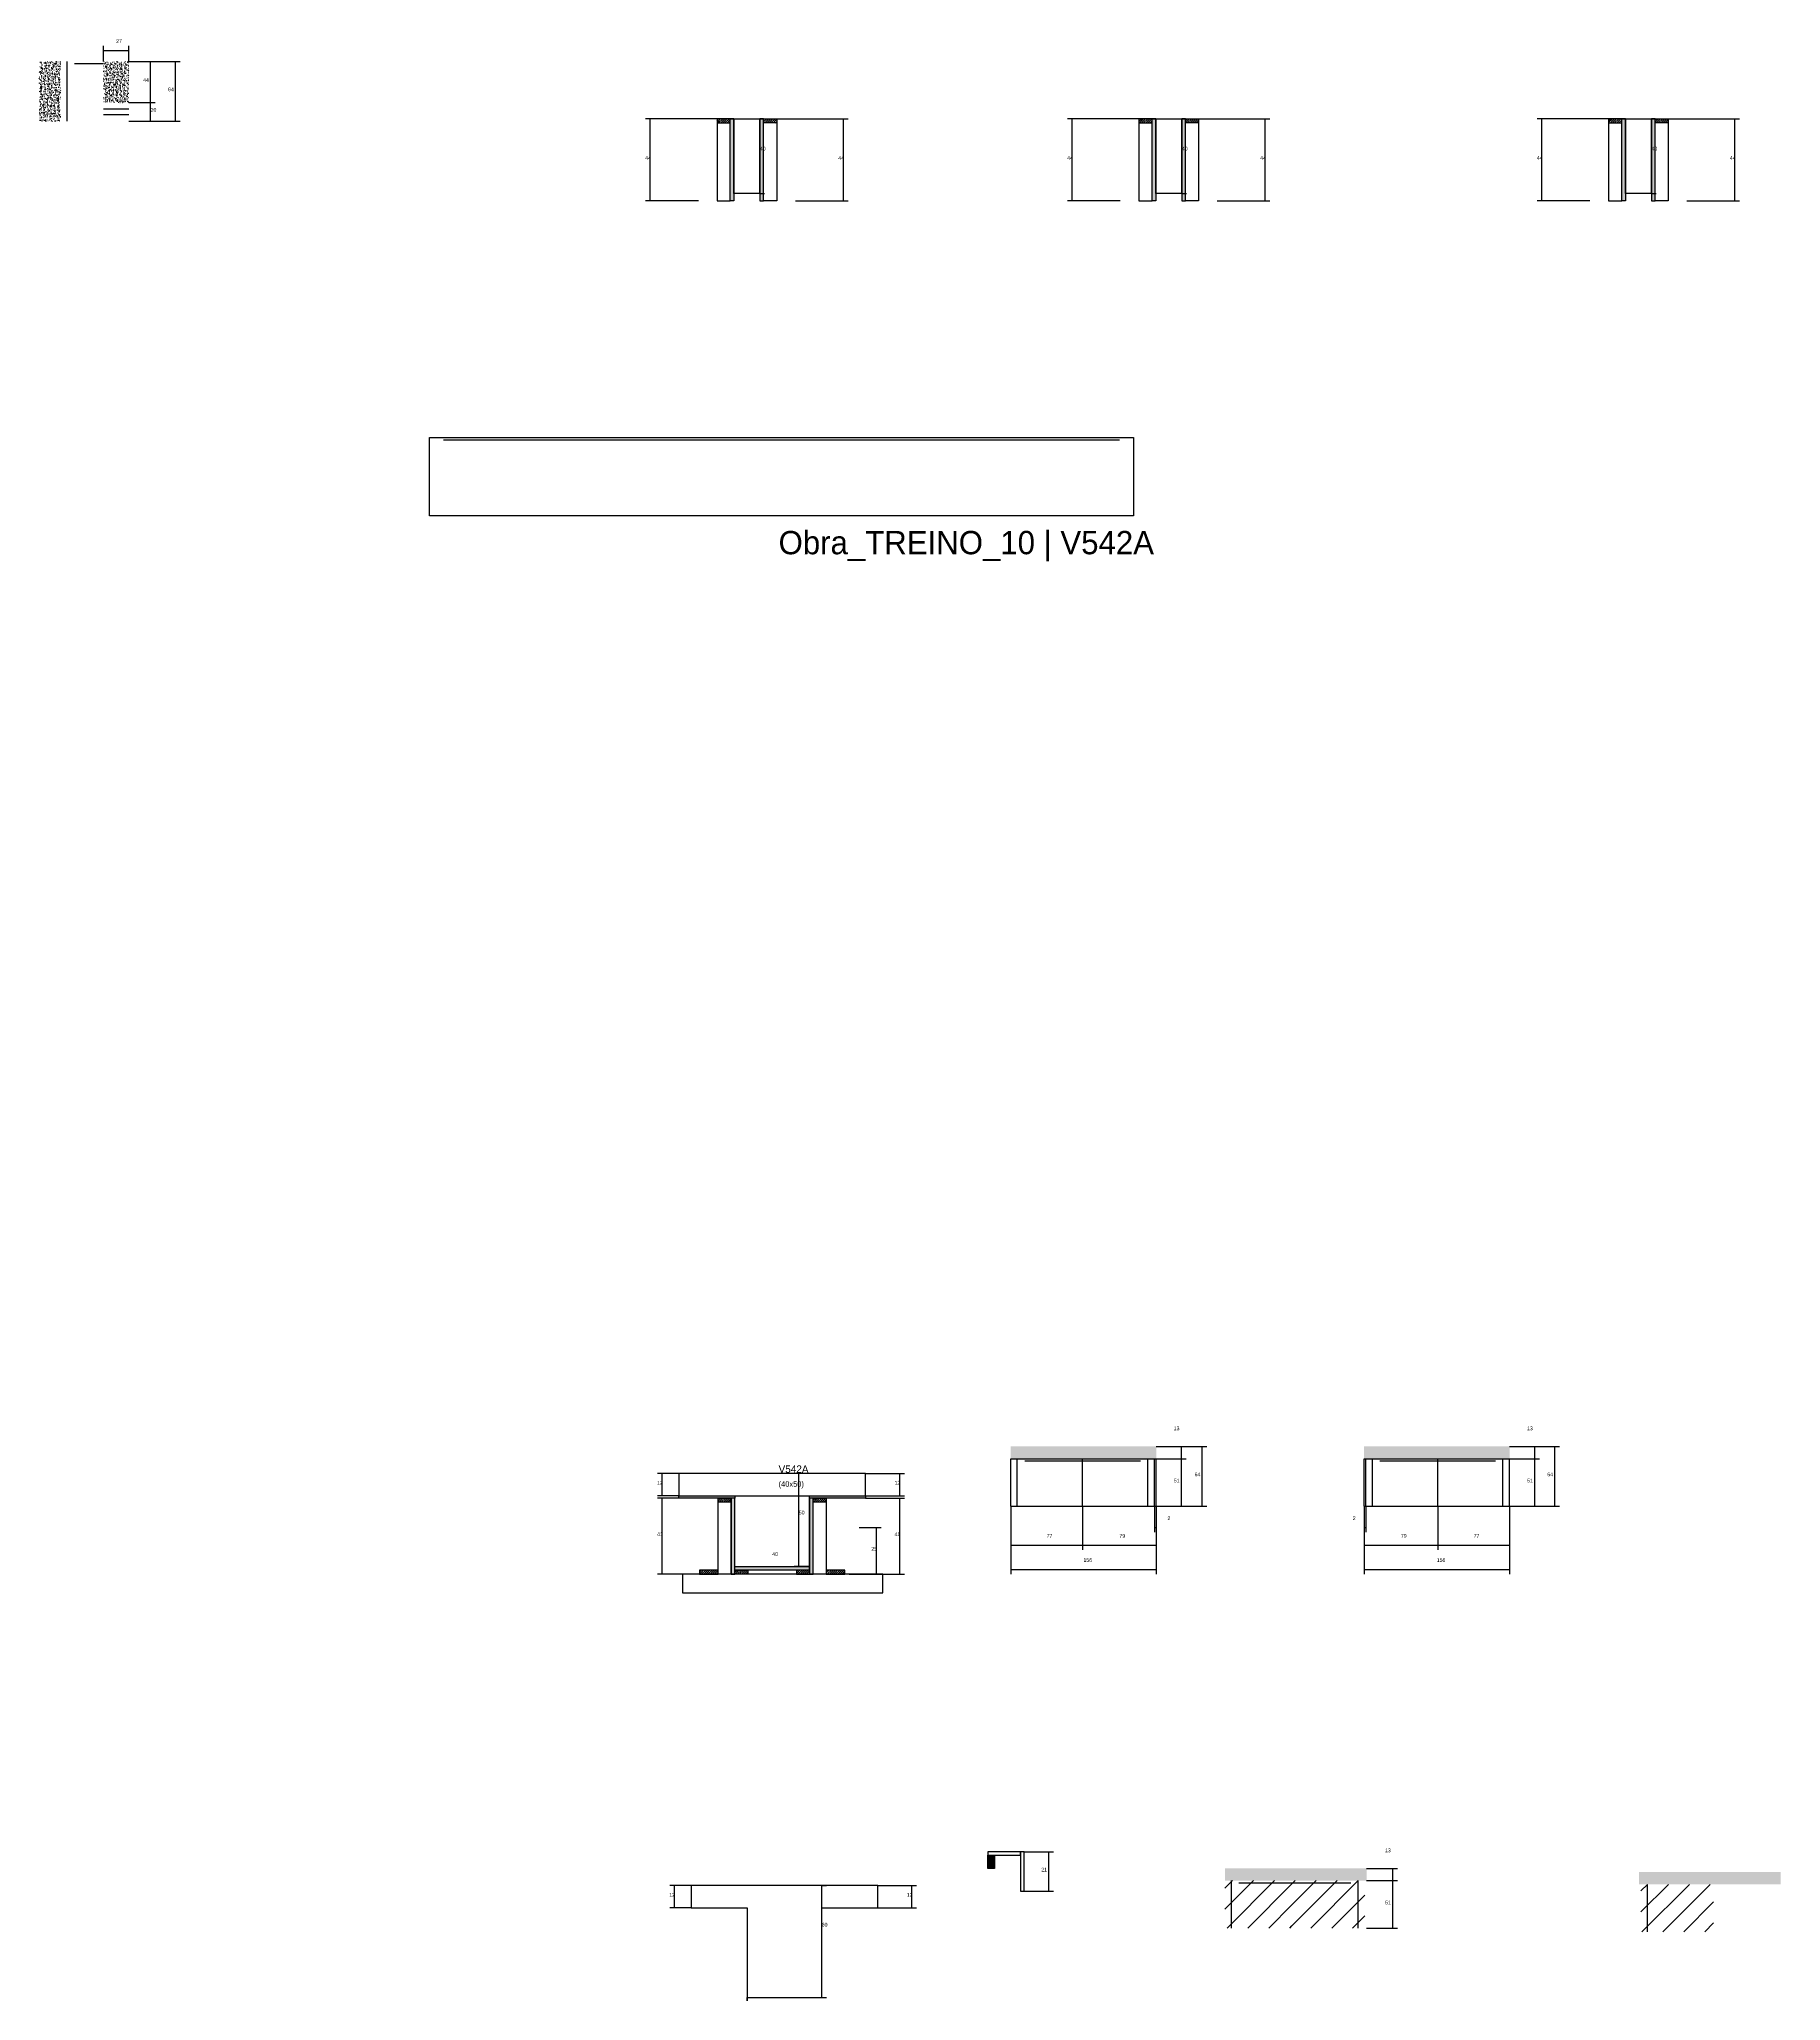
# Model space of a CAD drawing. Header units: metres. Extents: x -65046 to 21926, y -45195 to 1016.
# Drawn here: x 12007 to 13875, y -24761 to -22658 of the extents above; entities that cross this region are included whole.
import ezdxf

# ---------------------------------------------------------------- set-up
doc = ezdxf.new("R2010")
doc.units = ezdxf.units.M
for name, color, linetype in [('CONCRETO', 251, 'Continuous'), ('COTA', 241, 'Continuous'), ('Hachura', 253, 'Continuous'), ('LABEL_ID', 3, 'Continuous'), ('Madeira', 126, 'Continuous'), ('Painéis', 200, 'Continuous'), ('SARR_2.2x7', 40, 'Continuous'), ('Texto Seção', 7, 'Continuous')]:
    doc.layers.add(name, color=color, linetype=linetype)

msp = doc.modelspace()

# ---------------------------------------------------------------- hatches: boundary and pattern name
at = {"layer": 'COTA'}
h = msp.add_hatch(dxfattribs=at)
h.set_pattern_fill('AR-CONC', scale=0.03)
h.paths.add_polyline_path([(12007.1, -22745.5), (12030.1, -22745.5), (12030.1, -22681.5), (12007.1, -22681.5)])
h = msp.add_hatch(dxfattribs=at)
h.set_pattern_fill('AR-CONC', scale=0.03)
h.paths.add_polyline_path([(12103.1, -22681.5), (12076.1, -22681.5), (12076.1, -22725.5), (12103.1, -22725.5)])
h = msp.add_hatch(dxfattribs=at)
h.set_pattern_fill('AR-CONC', scale=0.03)
h.paths.add_polyline_path([(13049, -24166.7), (13049, -24179.9), (13049, -24179.9), (13205.1, -24179.9), (13205.1, -24179.9), (13205.1, -24166.7), (13205.1, -24166.7), (13049, -24166.7)])
h = msp.add_hatch(dxfattribs=at)
h.set_pattern_fill('AR-CONC', scale=0.03)
h.paths.add_polyline_path([(13427.9, -24166.7), (13427.9, -24179.9), (13427.9, -24179.9), (13583.9, -24179.9), (13583.9, -24179.9), (13583.9, -24166.7), (13583.9, -24166.7), (13427.9, -24166.7)])
h = msp.add_hatch(dxfattribs=at)
h.set_pattern_fill('AR-CONC', scale=0.03)
h.paths.add_polyline_path([(13430.6, -24632.3), (13430.6, -24619.1), (13278.6, -24619.1), (13278.6, -24632.3), (13350.6, -24632.3)])
h = msp.add_hatch(dxfattribs=at)
h.set_pattern_fill('AR-CONC', scale=0.03)
h.paths.add_polyline_path([(13874.8, -24636.3), (13874.8, -24623.1), (13722.8, -24623.1), (13722.8, -24636.3), (13802.8, -24636.3)])
at = {"layer": 'Hachura'}
h = msp.add_hatch(dxfattribs=at)
h.set_pattern_fill('ANSI31', scale=0.5)
h.paths.add_polyline_path([(12748, -22747.5), (12748, -22743.1), (12748, -22743.1), (12734, -22743.1), (12734, -22743.1), (12734, -22747.5), (12734, -22747.5), (12748, -22747.5)])
h = msp.add_hatch(color=8, dxfattribs=at)
h.dxf.hatch_style = 1
h.paths.add_polyline_path([(12748, -22743.1), (12752, -22743.1), (12752, -22743.1), (12752, -22831.1), (12752, -22831.1), (12748, -22831.1), (12748, -22831.1), (12748, -22743.1)])
h = msp.add_hatch(color=8, dxfattribs=at)
h.dxf.hatch_style = 1
h.paths.add_polyline_path([(12784, -22743.1), (12780, -22743.1), (12780, -22743.1), (12780, -22831.1), (12780, -22831.1), (12784, -22831.1), (12784, -22831.1), (12784, -22743.1)])
h = msp.add_hatch(dxfattribs=at)
h.set_pattern_fill('ANSI31', scale=0.5)
h.paths.add_polyline_path([(12784, -22747.5), (12784, -22743.1), (12784, -22743.1), (12798, -22743.1), (12798, -22743.1), (12798, -22747.5), (12798, -22747.5), (12784, -22747.5)])
h = msp.add_hatch(dxfattribs=at)
h.set_pattern_fill('ANSI31', scale=0.5)
h.paths.add_polyline_path([(13200.5, -22747.5), (13200.5, -22743.1), (13200.5, -22743.1), (13186.5, -22743.1), (13186.5, -22743.1), (13186.5, -22747.5), (13186.5, -22747.5), (13200.5, -22747.5)])
h = msp.add_hatch(color=8, dxfattribs=at)
h.dxf.hatch_style = 1
h.paths.add_polyline_path([(13200.5, -22743.1), (13204.5, -22743.1), (13204.5, -22743.1), (13204.5, -22831.1), (13204.5, -22831.1), (13200.5, -22831.1), (13200.5, -22831.1), (13200.5, -22743.1)])
h = msp.add_hatch(color=8, dxfattribs=at)
h.dxf.hatch_style = 1
h.paths.add_polyline_path([(13236.5, -22743.1), (13232.5, -22743.1), (13232.5, -22743.1), (13232.5, -22831.1), (13232.5, -22831.1), (13236.5, -22831.1), (13236.5, -22831.1), (13236.5, -22743.1)])
h = msp.add_hatch(dxfattribs=at)
h.set_pattern_fill('ANSI31', scale=0.5)
h.paths.add_polyline_path([(13236.5, -22747.5), (13236.5, -22743.1), (13236.5, -22743.1), (13250.5, -22743.1), (13250.5, -22743.1), (13250.5, -22747.5), (13250.5, -22747.5), (13236.5, -22747.5)])
h = msp.add_hatch(dxfattribs=at)
h.set_pattern_fill('ANSI31', scale=0.5)
h.paths.add_polyline_path([(13704.2, -22747.5), (13704.2, -22743.1), (13704.2, -22743.1), (13690.2, -22743.1), (13690.2, -22743.1), (13690.2, -22747.5), (13690.2, -22747.5), (13704.2, -22747.5)])
h = msp.add_hatch(color=8, dxfattribs=at)
h.dxf.hatch_style = 1
h.paths.add_polyline_path([(13704.2, -22743.1), (13708.2, -22743.1), (13708.2, -22743.1), (13708.2, -22831.1), (13708.2, -22831.1), (13704.2, -22831.1), (13704.2, -22831.1), (13704.2, -22743.1)])
h = msp.add_hatch(color=8, dxfattribs=at)
h.dxf.hatch_style = 1
h.paths.add_polyline_path([(13740.2, -22743.1), (13736.2, -22743.1), (13736.2, -22743.1), (13736.2, -22831.1), (13736.2, -22831.1), (13740.2, -22831.1), (13740.2, -22831.1), (13740.2, -22743.1)])
h = msp.add_hatch(dxfattribs=at)
h.set_pattern_fill('ANSI31', scale=0.5)
h.paths.add_polyline_path([(13740.2, -22747.5), (13740.2, -22743.1), (13740.2, -22743.1), (13754.2, -22743.1), (13754.2, -22743.1), (13754.2, -22747.5), (13754.2, -22747.5), (13740.2, -22747.5)])
h = msp.add_hatch(color=8, dxfattribs=at)
h.dxf.hatch_style = 1
h.paths.add_polyline_path([(12693.2, -24222), (12693.2, -24219.6), (12693.2, -24219.6), (12753.2, -24219.6), (12753.2, -24219.6), (12753.2, -24222), (12753.2, -24222), (12693.2, -24222)])
h = msp.add_hatch(dxfattribs=at)
h.set_pattern_fill('ANSI31', scale=0.5)
h.paths.add_polyline_path([(12735.2, -24226.4), (12735.2, -24222), (12735.2, -24222), (12749.2, -24222), (12749.2, -24222), (12749.2, -24226.4), (12749.2, -24226.4), (12735.2, -24226.4)])
h = msp.add_hatch(color=8, dxfattribs=at)
h.dxf.hatch_style = 1
h.paths.add_polyline_path([(12753.2, -24222), (12749.2, -24222), (12749.2, -24222), (12749.2, -24303.6), (12749.2, -24303.6), (12753.2, -24303.6), (12753.2, -24303.6), (12753.2, -24222)])
h = msp.add_hatch(color=8, dxfattribs=at)
h.dxf.hatch_style = 1
h.paths.add_polyline_path([(12833.2, -24222), (12833.2, -24219.6), (12833.2, -24219.6), (12893.2, -24219.6), (12893.2, -24219.6), (12893.2, -24222), (12893.2, -24222), (12833.2, -24222)])
h = msp.add_hatch(color=8, dxfattribs=at)
h.dxf.hatch_style = 1
h.paths.add_polyline_path([(12837.2, -24222), (12833.2, -24222), (12833.2, -24222), (12833.2, -24303.6), (12833.2, -24303.6), (12837.2, -24303.6), (12837.2, -24303.6), (12837.2, -24222)])
h = msp.add_hatch(dxfattribs=at)
h.set_pattern_fill('ANSI31', scale=0.5)
h.paths.add_polyline_path([(12837.2, -24226.4), (12837.2, -24222), (12837.2, -24222), (12851.2, -24222), (12851.2, -24222), (12851.2, -24226.4), (12851.2, -24226.4), (12837.2, -24226.4)])
h = msp.add_hatch(dxfattribs=at)
h.set_pattern_fill('ANSI31', scale=0.5)
h.paths.add_polyline_path([(12735.2, -24303.6), (12735.2, -24299.2), (12735.2, -24299.2), (12715.2, -24299.2), (12715.2, -24299.2), (12715.2, -24303.6), (12715.2, -24303.6), (12735.2, -24303.6)])
h = msp.add_hatch(color=8, dxfattribs=at)
h.dxf.hatch_style = 1
h.paths.add_polyline_path([(12753.2, -24299.2), (12753.2, -24295.6), (12753.2, -24295.6), (12833.2, -24295.6), (12833.2, -24295.6), (12833.2, -24299.2), (12833.2, -24299.2), (12753.2, -24299.2)])
h = msp.add_hatch(dxfattribs=at)
h.set_pattern_fill('ANSI31', scale=0.5)
h.paths.add_polyline_path([(12753.2, -24303.6), (12753.2, -24299.2), (12753.2, -24299.2), (12767.2, -24299.2), (12767.2, -24299.2), (12767.2, -24303.6), (12767.2, -24303.6), (12753.2, -24303.6)])
h = msp.add_hatch(dxfattribs=at)
h.set_pattern_fill('ANSI31', scale=0.5)
h.paths.add_polyline_path([(12833.2, -24303.6), (12833.2, -24299.2), (12833.2, -24299.2), (12819.2, -24299.2), (12819.2, -24299.2), (12819.2, -24303.6), (12819.2, -24303.6), (12833.2, -24303.6)])
h = msp.add_hatch(dxfattribs=at)
h.set_pattern_fill('ANSI31', scale=0.5)
h.paths.add_polyline_path([(12871.2, -24303.6), (12871.2, -24299.2), (12871.2, -24299.2), (12851.2, -24299.2), (12851.2, -24299.2), (12851.2, -24303.6), (12851.2, -24303.6), (12871.2, -24303.6)])
h = msp.add_hatch(dxfattribs=at)
h.set_pattern_fill('ANSI31', scale=5)
h.paths.add_polyline_path([(13350.6, -24683.1), (13350.6, -24632.3), (13278.6, -24632.3), (13278.6, -24683.1)])
h = msp.add_hatch(dxfattribs=at)
h.set_pattern_fill('ANSI31', scale=5)
h.paths.add_polyline_path([(13428.6, -24683.1), (13428.6, -24632.3), (13350.6, -24632.3), (13350.6, -24683.1)])
h = msp.add_hatch(dxfattribs=at)
h.set_pattern_fill('ANSI31', scale=5)
h.paths.add_polyline_path([(13802.8, -24687.1), (13802.8, -24636.3), (13724.8, -24636.3), (13724.8, -24687.1)])
at = {"layer": 'Madeira'}
h = msp.add_hatch(dxfattribs=at)
h.set_pattern_fill('ANSI31', scale=0.2)
h.paths.add_polyline_path([(13024.4, -24619.1), (13031.4, -24619.1), (13031.4, -24605.1), (13024.4, -24605.1)])

# ---------------------------------------------------------------- linework, layer by layer
at = {"layer": 'CONCRETO'}
for points in [[(12752, -22743.1), (12752, -22743.1), (12752, -22743.1), (12752, -22743.1), (12780, -22743.1), (12780, -22743.1), (12780, -22743.1), (12780, -22823.1), (12752, -22823.1), (12752, -22743.1)], [(13204.5, -22743.1), (13204.5, -22743.1), (13204.5, -22743.1), (13204.5, -22743.1), (13232.5, -22743.1), (13232.5, -22743.1), (13232.5, -22743.1), (13232.5, -22823.1), (13204.5, -22823.1), (13204.5, -22743.1)], [(13708.2, -22743.1), (13708.2, -22743.1), (13708.2, -22743.1), (13708.2, -22743.1), (13736.2, -22743.1), (13736.2, -22743.1), (13736.2, -22743.1), (13736.2, -22823.1), (13708.2, -22823.1), (13708.2, -22743.1)], [(12693.2, -24219.6), (12893.2, -24219.6), (12893.2, -24195.6), (12693.2, -24195.6)], [(12766.3, -24661.5), (12766.3, -24761.1), (12766.3, -24761.1), (12766.3, -24757.5), (12846.3, -24757.5), (12846.3, -24661.5), (12906.3, -24661.5), (12906.3, -24637.5), (12846.3, -24637.5), (12846.3, -24637.5), (12766.3, -24637.5), (12706.3, -24637.5), (12706.3, -24661.5)]]:
    msp.add_lwpolyline(points, close=True, dxfattribs=at)
msp.add_lwpolyline([(12833.2, -24219.6), (12893.2, -24219.6), (12893.2, -24195.6), (12833.2, -24195.6), (12833.2, -24195.6), (12693.2, -24195.6), (12693.2, -24219.6)], dxfattribs=at)
at = {"layer": 'COTA'}
for p, q in [((12076.1, -22681.5), (12076.1, -22664.8)), ((12076.1, -22669.8), (12103.1, -22669.8)), ((12103.1, -22681.5), (12103.1, -22664.8)), ((12103.1, -22681.5), (12131.6, -22681.5)), ((12103.1, -22681.5), (12158.4, -22681.5)), ((12126.6, -22725.5), (12126.6, -22681.5)), ((12153.4, -22745.5), (12153.4, -22681.5)), ((12103.1, -22725.5), (12131.6, -22725.5)), ((12103.1, -22725.5), (12131.6, -22725.5)), ((12126.6, -22745.5), (12126.6, -22725.5)), ((12103.1, -22745.5), (12131.6, -22745.5)), ((12103.1, -22745.5), (12158.4, -22745.5)), ((12752, -22743.1), (12657.4, -22743.1)), ((12662.4, -22831.1), (12662.4, -22743.1)), ((12780, -22823.1), (12780, -22743.1)), ((12780, -22743.1), (12785, -22743.1)), ((12798, -22743.1), (12874.5, -22743.1)), ((12869.5, -22831.1), (12869.5, -22743.1)), ((13204.5, -22743.1), (13109.9, -22743.1)), ((13114.9, -22831.1), (13114.9, -22743.1)), ((13232.5, -22823.1), (13232.5, -22743.1)), ((13232.5, -22743.1), (13237.5, -22743.1)), ((13250.5, -22743.1), (13327, -22743.1)), ((13322, -22831.1), (13322, -22743.1)), ((13708.2, -22743.1), (13613.6, -22743.1)), ((13618.6, -22831.1), (13618.6, -22743.1)), ((13736.2, -22823.1), (13736.2, -22743.1)), ((13736.2, -22743.1), (13741.2, -22743.1)), ((13754.2, -22743.1), (13830.7, -22743.1)), ((13825.7, -22831.1), (13825.7, -22743.1)), ((12714, -22831.1), (12657.4, -22831.1)), ((12780, -22823.1), (12785, -22823.1)), ((12818, -22831.1), (12874.5, -22831.1)), ((13166.5, -22831.1), (13109.9, -22831.1)), ((13232.5, -22823.1), (13237.5, -22823.1)), ((13270.5, -22831.1), (13327, -22831.1)), ((13670.2, -22831.1), (13613.6, -22831.1)), ((13736.2, -22823.1), (13741.2, -22823.1)), ((13774.2, -22831.1), (13830.7, -22831.1)), ((13205.1, -24166.7), (13237.1, -24166.7)), ((13205.1, -24166.7), (13259.3, -24166.7)), ((13232.1, -24179.9), (13232.1, -24166.7)), ((13254.3, -24230.7), (13254.3, -24166.7)), ((13583.9, -24166.7), (13615.9, -24166.7)), ((13583.9, -24166.7), (13637.5, -24166.7)), ((13610.9, -24179.9), (13610.9, -24166.7)), ((13632.5, -24230.7), (13632.5, -24166.7)), ((13203.1, -24179.9), (13237.1, -24179.9)), ((13205.1, -24179.9), (13237.1, -24179.9)), ((13232.1, -24230.7), (13232.1, -24179.9)), ((13583.9, -24179.9), (13615.9, -24179.9)), ((13583.9, -24179.9), (13615.9, -24179.9)), ((13610.9, -24230.7), (13610.9, -24179.9)), ((12693.2, -24195.6), (12670.2, -24195.6)), ((12675.2, -24219.6), (12675.2, -24195.6)), ((12833.2, -24195.6), (12816.7, -24195.6)), ((12821.7, -24295.6), (12821.7, -24195.6)), ((12893.2, -24195.6), (12934.9, -24195.6)), ((12929.9, -24219.6), (12929.9, -24195.6)), ((12693.2, -24219.6), (12670.2, -24219.6)), ((12735.2, -24222), (12670.2, -24222)), ((12675.2, -24303.6), (12675.2, -24222)), ((12893.2, -24219.6), (12934.9, -24219.6)), ((12893.2, -24222), (12934.9, -24222)), ((12929.9, -24303.6), (12929.9, -24222)), ((13049, -24230.7), (13049, -24303.6)), ((13049, -24230.7), (13049, -24277.7)), ((13126.1, -24230.7), (13126.1, -24277.7)), ((13126.1, -24230.7), (13126.1, -24277.7)), ((13203.1, -24230.7), (13237.1, -24230.7)), ((13203.1, -24230.7), (13203.1, -24258.6)), ((13205.1, -24230.7), (13205.1, -24303.6)), ((13205.1, -24230.7), (13205.1, -24277.7)), ((13205.1, -24230.7), (13205.1, -24258.6)), ((13205.1, -24230.7), (13259.3, -24230.7)), ((13427.9, -24230.7), (13427.9, -24303.6)), ((13427.9, -24230.7), (13427.9, -24277.7)), ((13427.9, -24230.7), (13427.9, -24258.6)), ((13429.9, -24230.7), (13429.9, -24258.6)), ((13506.9, -24230.7), (13506.9, -24277.7)), ((13506.9, -24230.7), (13506.9, -24277.7)), ((13583.9, -24230.7), (13583.9, -24303.6)), ((13583.9, -24230.7), (13615.9, -24230.7)), ((13583.9, -24230.7), (13583.9, -24277.7)), ((13583.9, -24230.7), (13637.5, -24230.7)), ((12886.5, -24253.6), (12910, -24253.6)), ((12905, -24303.6), (12905, -24253.6)), ((13049, -24272.7), (13126.1, -24272.7)), ((13126.1, -24272.7), (13205.1, -24272.7)), ((13203.1, -24253.6), (13205.1, -24253.6)), ((13427.9, -24253.6), (13429.9, -24253.6)), ((13427.9, -24272.7), (13506.9, -24272.7)), ((13506.9, -24272.7), (13583.9, -24272.7)), ((12753.2, -24303.6), (12753.2, -24290.6)), ((12833.2, -24303.6), (12833.2, -24290.6)), ((12735.2, -24303.6), (12670.2, -24303.6)), ((12753.2, -24295.6), (12833.2, -24295.6)), ((12833.2, -24295.6), (12816.7, -24295.6)), ((12875.6, -24303.6), (12934.9, -24303.6)), ((12886.5, -24303.6), (12910, -24303.6)), ((13049, -24298.6), (13205.1, -24298.6)), ((13427.9, -24298.6), (13583.9, -24298.6)), ((13063.3, -24601.5), (13094.8, -24601.5)), ((13089.8, -24643.5), (13089.8, -24601.5)), ((13430.6, -24619.1), (13463.6, -24619.1)), ((13458.6, -24632.3), (13458.6, -24619.1)), ((12706.3, -24637.5), (12683.3, -24637.5)), ((12688.3, -24661.5), (12688.3, -24637.5)), ((12846.3, -24757.5), (12846.3, -24637.5)), ((12846.3, -24637.5), (12851.3, -24637.5)), ((12906.3, -24637.5), (12948, -24637.5)), ((12943, -24661.5), (12943, -24637.5)), ((13063.3, -24643.5), (13094.8, -24643.5)), ((13430.6, -24632.3), (13463.6, -24632.3)), ((13430.6, -24632.3), (13463.6, -24632.3)), ((13458.6, -24683.1), (13458.6, -24632.3)), ((12706.3, -24661.5), (12683.3, -24661.5)), ((12906.3, -24661.5), (12948, -24661.5)), ((13430.6, -24683.1), (13463.6, -24683.1)), ((12846.3, -24757.5), (12851.3, -24757.5))]:
    msp.add_line(p, q, dxfattribs=at)
at = {"layer": 'Madeira'}
for points in [[(12748, -22747.5), (12748, -22743.1), (12734, -22743.1), (12734, -22747.5)], [(12748, -22743.1), (12734, -22743.1), (12734, -22831.1), (12748, -22831.1)], [(12784, -22747.5), (12784, -22743.1), (12798, -22743.1), (12798, -22747.5)], [(12784, -22743.1), (12798, -22743.1), (12798, -22831.1), (12784, -22831.1)], [(13200.5, -22747.5), (13200.5, -22743.1), (13186.5, -22743.1), (13186.5, -22747.5)], [(13200.5, -22743.1), (13186.5, -22743.1), (13186.5, -22831.1), (13200.5, -22831.1)], [(13236.5, -22747.5), (13236.5, -22743.1), (13250.5, -22743.1), (13250.5, -22747.5)], [(13236.5, -22743.1), (13250.5, -22743.1), (13250.5, -22831.1), (13236.5, -22831.1)], [(13704.2, -22747.5), (13704.2, -22743.1), (13690.2, -22743.1), (13690.2, -22747.5)], [(13704.2, -22743.1), (13690.2, -22743.1), (13690.2, -22831.1), (13704.2, -22831.1)], [(13740.2, -22747.5), (13740.2, -22743.1), (13754.2, -22743.1), (13754.2, -22747.5)], [(13740.2, -22743.1), (13754.2, -22743.1), (13754.2, -22831.1), (13740.2, -22831.1)], [(12735.2, -24226.4), (12735.2, -24222), (12749.2, -24222), (12749.2, -24226.4)], [(12735.2, -24222), (12749.2, -24222), (12749.2, -24303.6), (12735.2, -24303.6)], [(12837.2, -24226.4), (12837.2, -24222), (12851.2, -24222), (12851.2, -24226.4)], [(12837.2, -24222), (12851.2, -24222), (12851.2, -24303.6), (12837.2, -24303.6)], [(12696.8, -24323.6), (12911.8, -24323.6), (12911.8, -24303.6), (12696.8, -24303.6)], [(12735.2, -24303.6), (12735.2, -24299.2), (12715.2, -24299.2), (12715.2, -24303.6)], [(12753.2, -24303.6), (12753.2, -24299.2), (12767.2, -24299.2), (12767.2, -24303.6)], [(12833.2, -24303.6), (12833.2, -24299.2), (12819.2, -24299.2), (12819.2, -24303.6)], [(12871.2, -24303.6), (12871.2, -24299.2), (12851.2, -24299.2), (12851.2, -24303.6)], [(13024.4, -24605.1), (13031.4, -24605.1), (13031.4, -24619.1), (13024.4, -24619.1)]]:
    msp.add_lwpolyline(points, close=True, dxfattribs=at)
at = {"layer": 'Painéis'}
for p, q in [((13049, -24179.9), (13205.1, -24179.9)), ((13049, -24230.7), (13049, -24179.9)), ((13126.1, -24230.7), (13126.1, -24179.9)), ((13203.1, -24230.7), (13203.1, -24179.9)), ((13205.1, -24230.7), (13205.1, -24179.9)), ((13427.9, -24179.9), (13583.9, -24179.9)), ((13427.9, -24230.7), (13427.9, -24179.9)), ((13429.9, -24230.7), (13429.9, -24179.9)), ((13506.9, -24230.7), (13506.9, -24179.9)), ((13583.9, -24230.7), (13583.9, -24179.9)), ((12693.2, -24219.6), (12753.2, -24219.6)), ((12749.2, -24303.6), (12749.2, -24222)), ((12833.2, -24219.6), (12893.2, -24219.6)), ((12833.2, -24303.6), (12833.2, -24222)), ((13049, -24230.7), (13205.1, -24230.7)), ((13427.9, -24230.7), (13583.9, -24230.7)), ((12753.2, -24295.6), (12833.2, -24295.6)), ((12753.2, -24299.2), (12753.2, -24295.6)), ((12833.2, -24299.2), (12833.2, -24295.6))]:
    msp.add_line(p, q, dxfattribs=at)
for points in [[(12748, -22743.1), (12752, -22743.1), (12752, -22831.1), (12748, -22831.1)], [(12784, -22743.1), (12780, -22743.1), (12780, -22831.1), (12784, -22831.1)], [(13200.5, -22743.1), (13204.5, -22743.1), (13204.5, -22831.1), (13200.5, -22831.1)], [(13236.5, -22743.1), (13232.5, -22743.1), (13232.5, -22831.1), (13236.5, -22831.1)], [(13704.2, -22743.1), (13708.2, -22743.1), (13708.2, -22831.1), (13704.2, -22831.1)], [(13740.2, -22743.1), (13736.2, -22743.1), (13736.2, -22831.1), (13740.2, -22831.1)], [(12425.6, -23084.8), (13180.6, -23084.8), (13180.6, -23168.8), (12425.6, -23168.8)], [(12693.2, -24222), (12693.2, -24219.6), (12753.2, -24219.6), (12753.2, -24222)], [(12753.2, -24222), (12749.2, -24222), (12749.2, -24303.6), (12753.2, -24303.6)], [(12833.2, -24222), (12833.2, -24219.6), (12893.2, -24219.6), (12893.2, -24222)], [(12837.2, -24222), (12833.2, -24222), (12833.2, -24303.6), (12837.2, -24303.6)], [(12753.2, -24299.2), (12753.2, -24295.6), (12833.2, -24295.6), (12833.2, -24299.2)], [(13059.3, -24643.5), (13063.3, -24643.5), (13063.3, -24601.5), (13059.3, -24601.5)]]:
    msp.add_lwpolyline(points, close=True, dxfattribs=at)
msp.add_lwpolyline([(13059.3, -24601.5), (13024.4, -24601.5), (13024.4, -24605.1), (13059.3, -24605.1), (13059.3, -24601.5)], dxfattribs=at)
at = {"layer": 'SARR_2.2x7'}
for p, q in [((12037.1, -22745.5), (12037.1, -22681.5)), ((12045.1, -22683.7), (12076.1, -22683.7)), ((12076.1, -22732.5), (12103.1, -22732.5)), ((12076.1, -22738.5), (12103.1, -22738.5)), ((12440.6, -23087.2), (12669.6, -23087.2)), ((12669.6, -23087.2), (12913.6, -23087.2)), ((12913.6, -23087.2), (13165.6, -23087.2)), ((13056, -24230.7), (13056, -24179.9)), ((13064, -24182.1), (13126.1, -24182.1)), ((13126.1, -24182.1), (13188.1, -24182.1)), ((13196.1, -24230.7), (13196.1, -24179.9)), ((13436.9, -24230.7), (13436.9, -24179.9)), ((13444.9, -24182.1), (13506.9, -24182.1)), ((13506.9, -24182.1), (13568.9, -24182.1)), ((13576.9, -24230.7), (13576.9, -24179.9)), ((13285.6, -24683.1), (13285.6, -24632.3)), ((13293.6, -24634.5), (13350.6, -24634.5)), ((13350.6, -24634.5), (13413.6, -24634.5)), ((13421.6, -24683.1), (13421.6, -24632.3)), ((13731.8, -24687.1), (13731.8, -24636.3))]:
    msp.add_line(p, q, dxfattribs=at)

# ---------------------------------------------------------------- texts
at = {"layer": 'COTA'}
for s, p in [('27', (12089.6, -22661.8)), ('44', (12118.5, -22703.5)), ('64', (12145.3, -22713.5)), ('20', (12126.6, -22735.5)), ('40', (12780, -22777.1)), ('40', (13232.5, -22777.1)), ('40', (13736.2, -22777.1)), ('44', (12656.9, -22787.1)), ('44', (12864, -22787.1)), ('44', (13109.4, -22787.1)), ('44', (13316.5, -22787.1)), ('44', (13613.1, -22787.1)), ('44', (13820.2, -22787.1)), ('13', (13223.8, -24149.3)), ('13', (13602.7, -24149.3)), ('12', (12669.7, -24207.6)), ('12', (12924.4, -24207.6)), ('51', (13223.9, -24205.3)), ('64', (13246.2, -24198.7)), ('51', (13602.8, -24205.3)), ('64', (13624.4, -24198.7)), ('50', (12821.7, -24239.6)), ('2', (13217.1, -24245.6)), ('2', (13415.8, -24245.6)), ('41', (12669.7, -24262.8)), ('41', (12924.4, -24262.8)), ('77', (13087.5, -24264.6)), ('79', (13165.6, -24264.5)), ('79', (13467.4, -24264.5)), ('77', (13545.4, -24264.6)), ('40', (12793.2, -24284.1)), ('25', (12899.5, -24278.6)), ('156', (13127, -24290.5)), ('156', (13505.9, -24290.5)), ('13', (13450.4, -24601.8)), ('21', (13081.7, -24622.5)), ('12', (12682.8, -24649.5)), ('12', (12937.5, -24649.5)), ('51', (13450.5, -24657.7)), ('60', (12846.3, -24681.5))]:
    msp.add_text(s, height=4, dxfattribs=at).set_placement(p)
at = {"layer": 'LABEL_ID'}
msp.add_text('Obra_TREINO_10 | V542A', height=25, dxfattribs=at).set_placement((12800, -23210))
at = {"layer": 'Texto Seção'}
for s, height, p in [('V542A', 8, (12800, -24195)), ('(40x50)', 6, (12800, -24210))]:
    msp.add_text(s, height=height, dxfattribs=at).set_placement(p)

doc.saveas('drawing.dxf')
